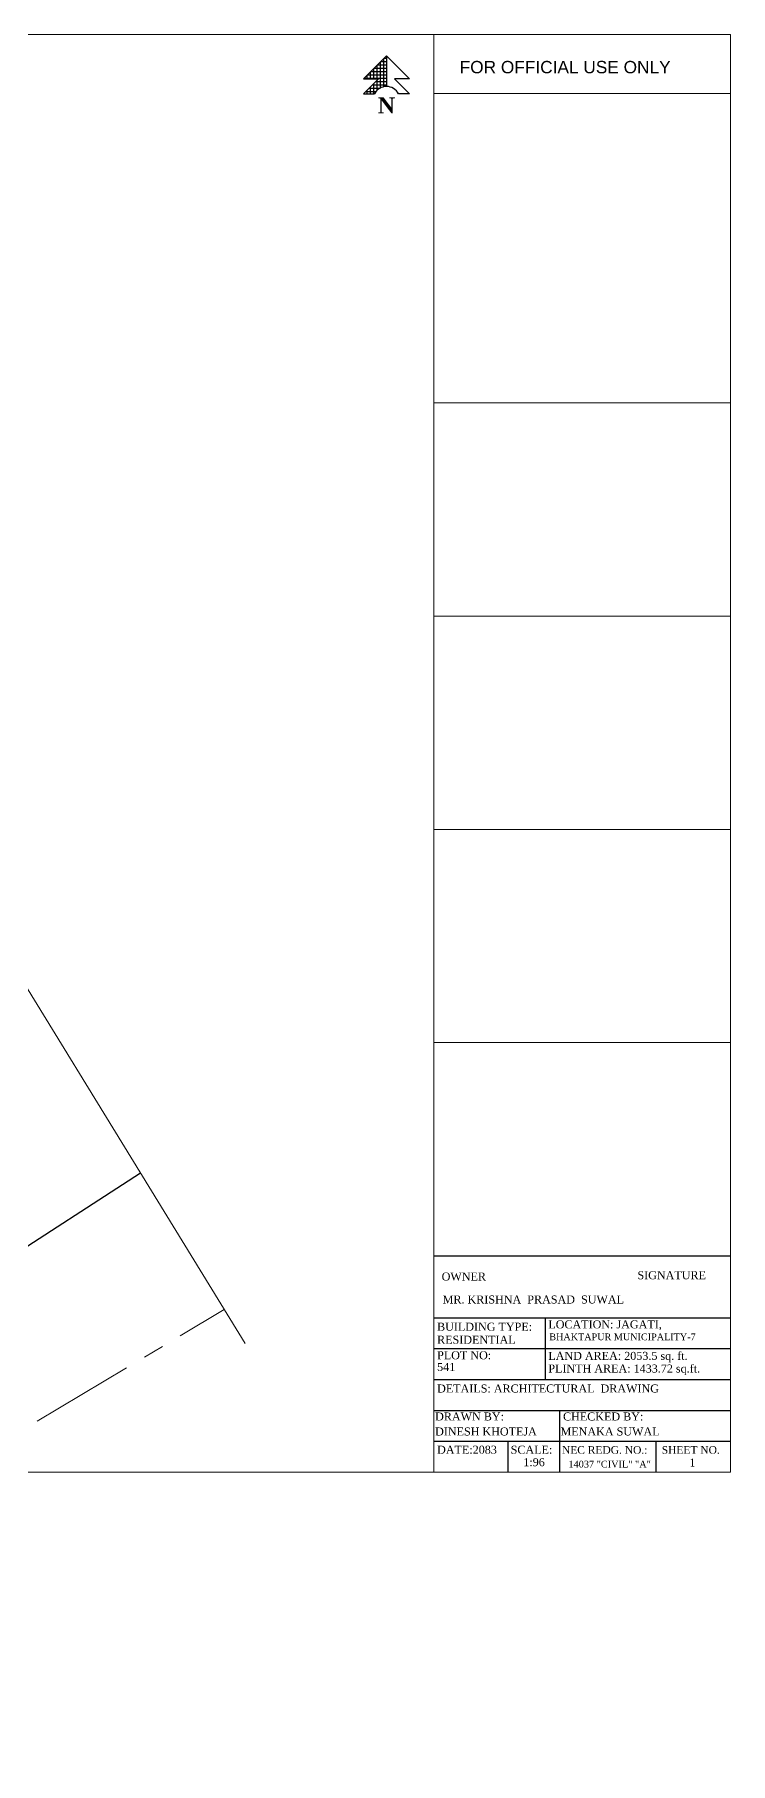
# Model space of a CAD drawing. Header units: inches. Extents: x 4069 to 291496, y -47643 to 12535.
# Drawn here: x 127684 to 128727, y -29493 to -26901 of the extents above; entities that cross this region are included whole.
import ezdxf

# ---------------------------------------------------------------- set-up
doc = ezdxf.new("R2010")
doc.units = ezdxf.units.IN
doc.header["$LTSCALE"] = 5
doc.header["$MEASUREMENT"] = 0
doc.linetypes.add('CENTER', pattern=[2, 1.25, -0.25, 0.25, -0.25])
for name, color, linetype, lineweight in [('1', 7, 'Continuous', 25), ('A-WALL', 7, 'Continuous', 9), ('ele1', 21, 'Continuous', 20)]:
    doc.layers.add(name, color=color, linetype=linetype, lineweight=lineweight)
doc.layers.add('TEXT', color=6, linetype='Continuous')
doc.layers.add('WALL', color=7, linetype='Continuous')
doc.styles.add('ordinary', font='times.ttf')
doc.styles.get("Standard").update_dxf_attribs({"font": 'arial.ttf'})

# ---------------------------------------------------------------- blocks, each defined once
blk = doc.blocks.new('SDEGH')
at = {"layer": 'TEXT'}
h = blk.add_hatch(dxfattribs=at)
h.set_pattern_fill('NET', color=256, scale=40, style=0)
h.set_pattern_definition([(0, (43922.391, -13181.093), (0, 5), []), (90, (43922.391, -13181.093), (-5, 3e-16), [])])
h.paths.add_polyline_path([(52300.8, -9226.1), (52266.3, -9260.6), (52288.8, -9260.6), (52266.3, -9283.1), (52282.8, -9283.1, -0.284572), (52300.8, -9272)])
blk.add_line((52300.8, -9226.1), (52300.8, -9272), dxfattribs=at)
at = {"layer": 'WALL'}
for p, q in [((52266.3, -9260.6), (52300.8, -9226.1)), ((52335.4, -9260.6), (52300.8, -9226.1)), ((52266.3, -9260.6), (52288.8, -9260.6)), ((52266.3, -9283.1), (52288.8, -9260.6)), ((52335.4, -9260.6), (52312.9, -9260.6)), ((52335.4, -9283.1), (52312.9, -9260.6)), ((52266.3, -9283.1), (52282.8, -9283.1)), ((52335.4, -9283.1), (52318.8, -9283.1))]:
    blk.add_line(p, q, dxfattribs=at)
blk.add_arc((52300.8, -9292), 20.1, 26.4605, 153.5395, dxfattribs=at)
at = {"layer": 'Defpoints', "insert": (52287.7, -9288.2), "char_height": 24, "width": 23.16, "attachment_point": 1}
blk.add_mtext('{\\fTimes New Roman|b1|i0|c0|p18;N}', dxfattribs=at)

msp = doc.modelspace()

# ---------------------------------------------------------------- linework, layer by layer
at = {"color": 3}
msp.add_line((127842.55999, -28607.62616, 59.68504), (126829.39169, -29263.13412, 59.68504), dxfattribs=at)
at = {"layer": '1'}
for p, q in [((128282.7268, -28731.88637), (128727.37742, -28731.88637)), ((128282.7268, -28824.52192), (128727.37742, -28824.52192)), ((128449.55211, -28824.52192), (128449.55211, -28917.15746)), ((128282.7268, -28870.83969), (128727.37742, -28870.83969)), ((128282.7268, -28917.15746), (128727.37742, -28917.15746)), ((128282.7268, -28963.47523), (128727.37742, -28963.47523)), ((128470.82028, -28963.47523), (128470.82028, -29056.11078)), ((128282.7268, -29009.79301), (128727.37742, -29009.79301)), ((128393.88946, -29056.11078), (128393.88946, -29009.79301)), ((128616.21477, -29056.11078), (128616.21477, -29009.79301))]:
    msp.add_line(p, q, dxfattribs=at)
at = {"layer": 'A-WALL', "color": 3, "linetype": 'CENTER', "ltscale": 25}
msp.add_line((126829.2206, -29492.73749, 58.16904), (127968.18293, -28812.06908, 58.16904), dxfattribs=at)
at = {"layer": 'A-WALL', "color": 3, "linetype": 'Continuous', "ltscale": 5, "elevation": -0.9548}
msp.add_lwpolyline([(126906.38841, -27084.06962), (127458.202, -27982.10928), (127425.98785, -28035.86565), (127519.21163, -27978.87636), (127488.45924, -28031.35091), (127999.59465, -28863.18956)], dxfattribs=at)
at = {"layer": 'ele1'}
for p, q in [((128282.7268, -29056.11078), (128282.7268, -26900.77781)), ((128727.37742, -26989.32637), (128282.7268, -26989.32637)), ((128727.37742, -27452.82471), (128282.7268, -27452.82471)), ((128727.37742, -27772.59013), (128282.7268, -27772.59013)), ((128727.37742, -28092.35554), (128282.7268, -28092.35554)), ((128727.37742, -28412.12096), (128282.7268, -28412.12096))]:
    msp.add_line(p, q, dxfattribs=at)
msp.add_lwpolyline([(125642.41297, -26900.77781), (128727.37742, -26900.77781), (128727.37742, -29056.11078), (125642.41297, -29056.11078)], close=True, dxfattribs=at)
msp.add_lwpolyline([(125642.41297, -26900.77781), (128727.37742, -26900.77781), (128727.37742, -29056.11078), (125642.41297, -29056.11078)], close=True, dxfattribs=at)

# ---------------------------------------------------------------- block references
at = {"layer": 'WALL'}
msp.add_blockref('SDEGH', (75910.69239, -17706.72845), dxfattribs=at)

# ---------------------------------------------------------------- texts
at = {"layer": '1', "style": 'ordinary'}
for s, height, p in [('OWNER', 12, (128294.28347, -28768.81332)), ('SIGNATURE', 12, (128587.9246, -28766.81332)), ('MR. KRISHNA  PRASAD  SUWAL', 12, (128295.81621, -28803.21952)), ('BUILDING TYPE:  ', 12, (128287.45292, -28843.99553)), ('LOCATION: JAGATI,', 12, (128454.27823, -28840.50954)), ('BHAKTAPUR MUNICIPALITY-7', 10.08, (128455.70042, -28858.22865)), ('RESIDENTIAL', 12, (128287.45292, -28863.49553)), ('PLOT NO: ', 12, (128287.45292, -28886.82731)), ('541', 12, (128287.45292, -28904.32731)), ('LAND AREA: 2053.5 sq. ft. ', 12, (128454.27823, -28887.69878)), ('PLINTH AREA: 1433.72 sq.ft.', 12, (128454.27823, -28906.69878)), ('DETAILS: ARCHITECTURAL  DRAWING ', 12, (128287.45292, -28936.63107)), ('DRAWN BY:', 12, (128284.50445, -28978.59138)), ('CHECKED BY: ', 12, (128476.35111, -28978.59138)), ('DINESH KHOTEJA', 12, (128284.50445, -29001.09138)), ('MENAKA SUWAL', 12, (128472.59793, -29001.09138)), ('DATE:2083', 12, (128287.45292, -29028.39515)), ('SCALE:', 12, (128397.75744, -29028.39515)), ('NEC REDG. NO.:', 11.4, (128474.68826, -29028.39515)), ('SHEET NO.', 11.4, (128624.37898, -29028.39515)), ('14037 "CIVIL" "A"', 10.2, (128484.42096, -29049.16136)), ('1', 12, (128665.91406, -29047.66682))]:
    msp.add_text(s, height=height, dxfattribs=at).set_placement(p)
msp.add_attdef('1:96', (128416.74365, -29047.10112), 'SCALE', height=12, dxfattribs=at)
at = {"layer": 'Defpoints'}
msp.add_text('FOR OFFICIAL USE ONLY', height=18.5271092, dxfattribs=at).set_placement((128321.30274, -26958.8066))

doc.saveas('drawing.dxf')
